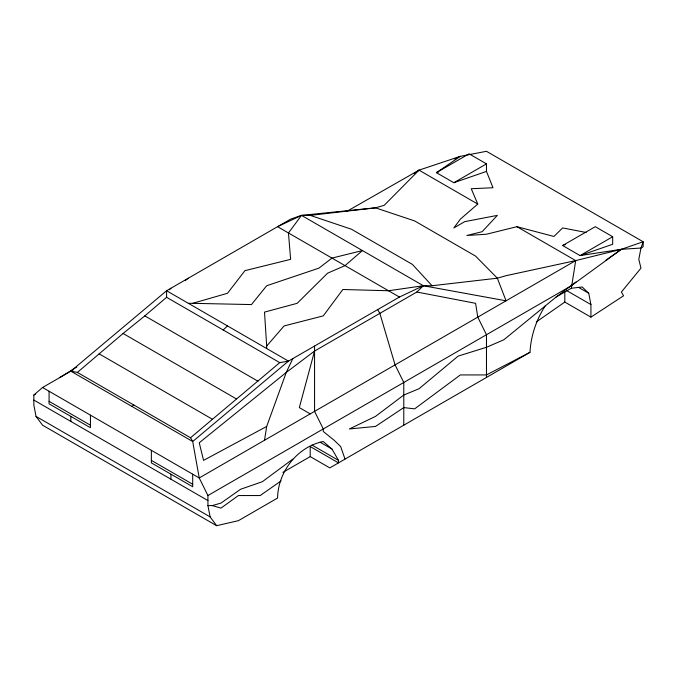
<?xml version="1.0" encoding="UTF-8"?>
<svg xmlns="http://www.w3.org/2000/svg" width="677" height="677" viewBox="0 0 677 677"><rect width="100%" height="100%" fill="white"/><g stroke="black" fill="none" stroke-linecap="round" stroke-linejoin="round"><path stroke-width="1.02" d="M264.512 440.262L266.687 426.442L286.278 372.418L292.803 358.598M612.685 236.738L580.045 255.584L612.685 244.27L612.685 236.738L595.278 226.685L562.638 245.531L580.045 255.584L621.393 249.297L640.975 248.044L643.15 246.783L643.15 241.765L621.393 249.297L575.695 260.603L571.337 288.25L556.105 297.042L503.883 339.752L486.475 347.293L458.185 356.085L419.012 388.75L403.78 395.038L375.49 416.397L349.383 428.956L375.49 426.442L403.78 407.596L414.662 408.857L460.36 374.931L486.475 374.931L529.998 352.319C530.81 335.868 536.37 319.688 545.23 305.835M486.475 171.408L453.835 182.714L436.42 172.66L469.068 153.814L486.475 163.868L486.475 171.408L493 187.741L471.243 188.731L477.767 204.073L460.36 219.145L453.835 227.937L464.71 221.658L497.35 215.379L482.117 231.712L466.885 235.478L486.475 234.225L516.94 226.685L575.695 260.603L506.057 275.683L497.35 278.196L432.07 285.736L423.37 285.736L416.837 292.015L314.56 351.058L299.327 407.596L310.21 413.884M73.378 369.701L42.558 387.498L33.85 395.038L33.85 405.083L36.025 416.397L42.558 425.19L216.64 525.699L238.397 520.672L277.57 498.052C277.993 472.047 297.118 446.778 323.267 441.522L331.975 449.054L338.5 460.368L338.5 462.882L310.21 446.549L310.21 456.594L282.927 472.351M266.687 348.553L266.687 346.04L284.095 325.933L323.267 315.888L342.85 289.502L388.547 290.755L423.37 285.736L506.057 300.808L497.35 278.196L475.592 256.118L414.662 220.939L375.49 207.839L301.51 215.379L290.628 219.145L166.593 290.755L70.84 371.165L192.7 441.522L199.233 477.954L207.932 495.539L207.932 505.592L210.115 516.898L216.64 525.699M169.495 289.756L170.942 288.241M564.813 291.601L564.813 302.069L590.928 317.141L623.568 295.781L621.393 292.015L640.975 268.143L638.8 259.35L640.975 248.044L643.15 241.765L486.475 151.301L460.36 156.328L419.012 170.147L384.197 205.326L375.49 207.839L310.21 215.379L301.51 215.379L277.57 226.685L399.43 297.042L423.37 285.736L301.51 215.379L288.453 232.964L290.628 259.35L244.93 270.656L227.523 293.268L192.7 303.321L188.35 303.321M223.165 329.97L227.523 325.933M70.84 371.165L77.373 372.418L123.07 333.473L144.827 315.888L166.593 297.305L166.593 290.755L288.453 361.112L399.43 297.042M190.525 437.748L279.745 362.635L288.453 361.112L192.7 441.522L190.525 437.748L77.373 372.418M576 281.962L556.105 297.042M185.024 280.71L188.35 278.196M314.56 351.058L286.278 372.418L199.233 442.775L203.582 460.368L266.687 426.442M292.803 459.108L262.337 481.719L240.58 489.259L220.99 503.079L212.29 505.592L207.932 505.592M606.059 260.112L621.393 249.297L571.337 285.736L207.932 495.539M281.065 480.958L260.163 495.547L238.397 495.547L220.99 508.105L212.29 505.592M536.286 321.947L564.813 302.069M413.994 173.625L419.012 170.147L477.767 204.073M59.965 377.444L76.873 366.959M419.012 170.147L347.403 211.038M33.85 395.038L35.661 393.989M453.835 182.714L486.475 163.868M131.77 406.344L133.953 405.083M575.695 260.603L199.233 477.954L42.558 387.498M529.998 352.319L329.792 467.9L310.21 456.594M454.622 158.96L460.36 156.328L436.42 172.66L438.4 171.975M562.638 245.531L565.6 244.499M571.337 288.25L582.22 286.989L588.745 293.268L590.928 304.582L590.928 317.141M192.7 303.321L251.455 304.574L266.687 285.736L318.918 268.143L331.975 258.089L362.44 250.558L345.025 265.629L327.617 273.169L297.152 303.321L264.512 312.114L266.687 346.04M586.096 232.456L562.638 227.937L553.93 236.468L516.94 226.685M416.837 292.015L475.592 303.321L477.767 317.141L486.475 334.734L486.475 377.444M310.21 215.379L351.49 229.241L412.42 264.411L432.07 285.736M578.843 287.556L588.745 293.268M566.615 290.543L590.928 304.582M166.593 297.305L279.745 362.635M144.827 315.888L257.988 381.219M320.111 442.208L331.975 449.054M123.07 333.473L236.222 398.804M312.038 445.085L338.5 460.368M99.13 353.843L212.29 419.173M49.082 401.317L90.43 425.19M151.36 460.368L192.7 484.233M33.85 400.065L207.932 500.565M36.025 416.397L210.115 516.898M377.673 309.601L379.848 313.375L395.08 364.886L403.78 382.471L403.78 425.19M345.025 459.108L340.675 446.549L334.15 440.262L323.267 431.469L323.267 428.956L314.56 411.371L314.56 346.04M192.7 474.188L192.7 486.746L151.36 462.882L151.36 450.315M170.942 474.188L170.942 479.206M90.43 415.136L90.43 427.703L49.082 403.83L49.082 391.264M70.84 416.389L70.84 421.416"/></g></svg>
